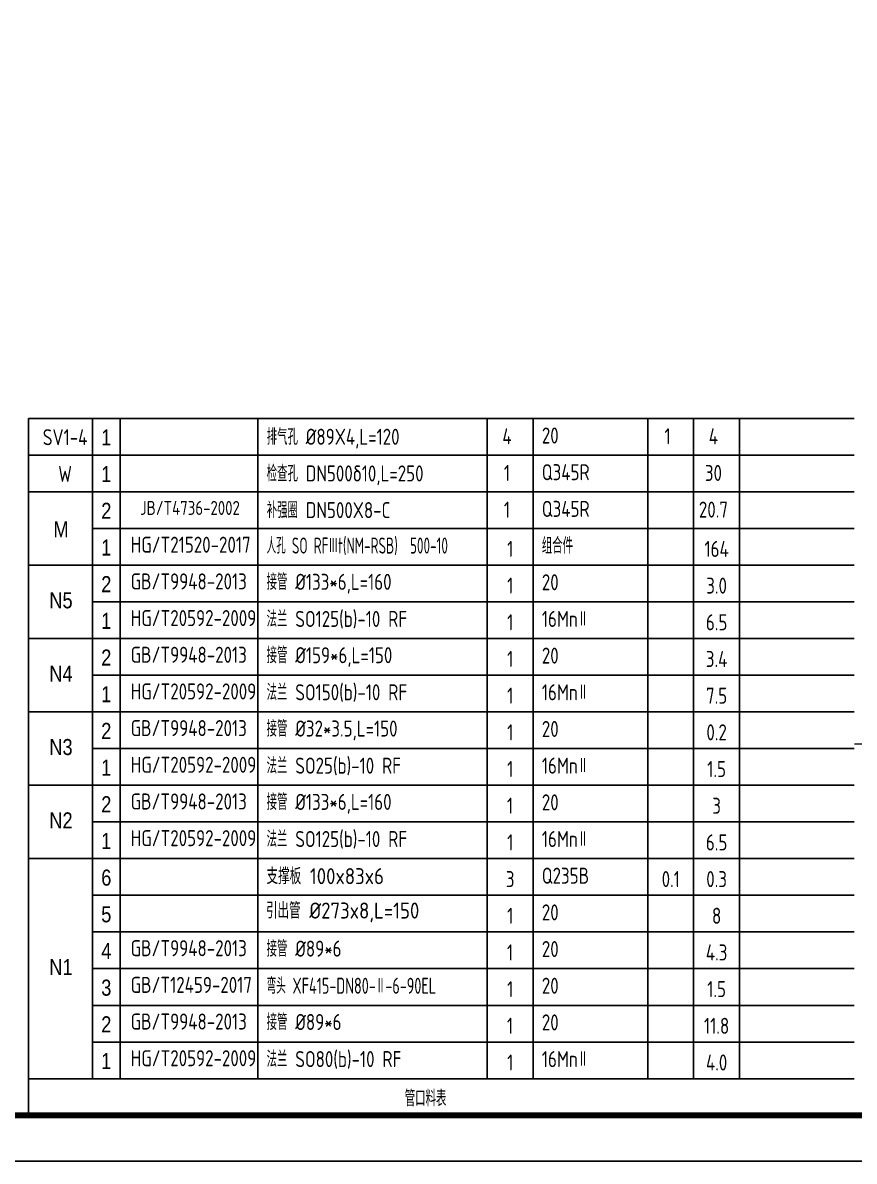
# Model space of a CAD drawing. Header units: millimetres. Extents: x 35105 to 454747, y -53554 to 1224.
# Drawn here: x 440014 to 442733, y -53554 to -49829 of the extents above; entities that cross this region are included whole.
import ezdxf
from ezdxf.enums import TextEntityAlignment as Align

# ---------------------------------------------------------------- set-up
doc = ezdxf.new("R2010")
doc.units = ezdxf.units.MM
for name, color, linetype in [('BORDER', 7, 'Continuous'), ('DIM', 6, 'Continuous'), ('TXT', 3, 'Continuous'), ('标题栏', 3, 'Continuous')]:
    doc.layers.add(name, color=color, linetype=linetype)
doc.styles.add('HZ', font='gbenor.shx', dxfattribs={"width": 0.9, "bigfont": 'gbcbig.shx'})
doc.styles.add('SBHZ', font='tcc_simp.shx', dxfattribs={"width": 0.85, "bigfont": 'tcc_hzdx.shx'})

msp = doc.modelspace()

# ---------------------------------------------------------------- linework, layer by layer
at = {"layer": 'BORDER', "color": 4, "linetype": 'Continuous', "lineweight": -3, "ltscale": 5, "const_width": 20}
msp.add_lwpolyline([(433358.56471, -53403.70516), (433358.56471, -44793.70516), (445433.56471, -44793.70516), (445433.56471, -53403.70516)], close=True, dxfattribs=at)
at = {"layer": 'DIM', "color": 0}
msp.add_lwpolyline([(445583.56471, -53553.70516), (445583.56471, -44643.70516), (432983.56471, -44643.70516), (432983.56471, -53553.70516)], close=True, dxfattribs=at)
at = {"layer": 'DIM', "color": 3, "const_width": 4.5}
msp.add_lwpolyline([(445433.39864, -52188.70516), (442733.39864, -52188.70516)], dxfattribs=at)
at = {"layer": 'TXT'}
for p, q in [((440033.00161, -53283.70516), (440033.00161, -51123.70516)), ((440242.70468, -53283.70516), (440242.70468, -51123.70516)), ((440242.70468, -51123.70516), (442733.00161, -51123.70516)), ((440333.04572, -53283.70516), (440333.04572, -51123.70516)), ((440783.00161, -53283.70516), (440783.00161, -51123.70516)), ((441533.00161, -53283.70516), (441533.00161, -51123.70516)), ((441683.00161, -53283.70516), (441683.00161, -51123.70516)), ((442058.00161, -53283.70516), (442058.00161, -51123.70516)), ((442207.92695, -53283.70516), (442207.98804, -51123.70516)), ((442358.31719, -53283.70516), (442358.00161, -51123.70516)), ((440242.70468, -51243.70516), (442733.00161, -51243.70516)), ((440242.70468, -51363.70516), (442733.00161, -51363.70516)), ((440242.70468, -51483.70516), (442733.00161, -51483.70516)), ((440242.70468, -51603.70516), (442733.00161, -51603.70516)), ((440242.70468, -51723.70516), (442733.00161, -51723.70516)), ((440242.70468, -51843.70516), (442733.00161, -51843.70516)), ((440242.70468, -51963.70516), (442733.00161, -51963.70516)), ((440032.83554, -52083.70516), (440033.00161, -52083.70516)), ((440242.70468, -52083.70516), (442733.00161, -52083.70516)), ((440242.70468, -52203.70516), (442733.00161, -52203.70516)), ((440242.70468, -52323.70516), (442733.00161, -52323.70516)), ((440242.70468, -52443.70516), (442733.00161, -52443.70516)), ((440242.70468, -52563.70516), (442733.00161, -52563.70516)), ((440242.70468, -52683.70516), (442733.00161, -52683.70516)), ((440242.70468, -52803.70516), (442733.00161, -52803.70516)), ((440242.70468, -52923.70516), (442733.00161, -52923.70516)), ((440242.70468, -53043.70516), (442733.00161, -53043.70516)), ((440242.70468, -53163.70516), (442733.00161, -53163.70516)), ((440033.00161, -53283.70516), (442733.00161, -53283.70516)), ((440033.23257, -53403.70516), (442733.39864, -53403.70516))]:
    msp.add_line(p, q, dxfattribs=at)
at = {"layer": 'TXT', "lineweight": 35}
msp.add_line((440033.00161, -53403.70516), (445433.56471, -53403.70516), dxfattribs=at)
at = {"layer": '标题栏'}
for p, q in [((440242.70468, -51123.70516), (440033.00161, -51123.70516)), ((440242.70468, -51243.70516), (440033.00161, -51243.70516)), ((440242.70468, -51363.70516), (440033.00161, -51363.70516)), ((440242.70468, -51603.70516), (440033.00161, -51603.70516)), ((440242.70468, -51843.70516), (440033.00161, -51843.70516)), ((440242.70468, -52083.70516), (440032.83554, -52083.70516)), ((440242.70468, -52323.70516), (440033.00161, -52323.70516)), ((440242.70468, -52563.70516), (440033.00161, -52563.70516)), ((440033.00161, -53283.70516), (440033.23257, -53403.70516))]:
    msp.add_line(p, q, dxfattribs=at)

# ---------------------------------------------------------------- texts
at = {"layer": 'TXT', "color": 3, "style": 'HZ', "width": 0.9}
for s, p in [('SV1-4', (440152.70468, -51184.95711)), ('4', (441597.79892, -51181.96264)), ('1', (442122.72936, -51181.96264)), ('4', (442272.76386, -51181.96264)), ('W', (440152.70468, -51304.95711)), ('1', (441597.79892, -51301.96264)), ('30', (442272.78139, -51301.96264)), ('1', (441597.79892, -51421.96264)), ('20.7', (442272.79892, -51421.96264))]:
    msp.add_text(s, height=52.5, dxfattribs=at).set_placement(p, align=Align.MIDDLE)
at = {"layer": 'TXT', "style": 'SBHZ', "width": 0.85}
for s, p in [('1', (440287.47726, -51212.08778)), ('1', (440287.47726, -51332.08778)), ('2', (440287.47726, -51452.08778)), ('M', (440139.23117, -51512.31979)), ('M', (440139.23117, -51512.31979)), ('1', (440287.47726, -51572.08778)), ('2', (440287.47726, -51692.08778)), ('N5', (440139.23117, -51744.86852)), ('1', (440287.47726, -51812.08778)), ('2', (440287.47726, -51932.08778)), ('N4', (440139.23117, -51984.86852)), ('1', (440287.47726, -52052.08778)), ('2', (440287.47726, -52172.08778)), ('N3', (440139.23117, -52224.86852)), ('1', (440287.47726, -52292.08778)), ('2', (440287.47726, -52412.08778)), ('N2', (440139.23117, -52464.86852)), ('1', (440287.47726, -52532.08778)), ('6', (440287.47726, -52652.08778)), ('5', (440287.47726, -52772.08778)), ('4', (440287.47726, -52892.08778)), ('N1', (440139.23117, -52944.86852)), ('3', (440287.47726, -53012.08778)), ('2', (440287.47726, -53132.08778)), ('1', (440287.47726, -53252.08778))]:
    msp.add_text(s, height=52.5, dxfattribs=at).set_placement(p, align=Align.CENTER)
at = {"layer": 'TXT', "style": 'HZ'}
for s, height, width, p in [('排气孔 %%C89X4,L=120', 52.5, 0.9, (440812.00603, -51209.89025)), ('20', 52.5, 0.9, (441711.72004, -51205.84099)), ('检查孔 DN500δ10,L=250', 52.5, 0.9, (440812.00603, -51329.89025)), ('Q345R', 52.5, 0.9, (441711.72004, -51325.84099)), ('JB/T4736-2002', 45.9375, 0.9, (440398.11171, -51439.37706)), ('补强圈 DN500X8-C', 52.5, 0.9, (440812.00603, -51449.89025)), ('Q345R', 52.5, 0.9, (441711.72004, -51445.84099)), ('人孔 SO RFⅢt(NM-RSB)  500-10 ', 52.5, 0.7, (440811.71974, -51565.82371)), ('组合件', 52.5, 0.9, (441711.72004, -51565.84099)), ('HG/T21520-2017', 52.5, 0.9, (440367.01239, -51563.03903)), ('GB/T9948-2013', 52.5, 0.9, (440367.01239, -51683.03903)), ('接管 %%C133*6,L=160', 52.5, 0.9, (440811.60449, -51684.47777)), ('20', 52.5, 0.9, (441711.72004, -51685.84099)), ('HG/T20592-2009', 52.5, 0.9, (440367.01239, -51803.03903)), ('法兰 SO125(b)-10 RF', 52.5, 0.9, (440811.72004, -51805.84099)), ('16MnⅡ', 52.5, 0.9, (441711.72004, -51805.84099)), ('GB/T9948-2013', 52.5, 0.9, (440367.01239, -51923.03903)), ('接管 %%C159*6,L=150', 52.5, 0.9, (440811.60449, -51924.47777)), ('20', 52.5, 0.9, (441711.72004, -51925.84099)), ('HG/T20592-2009', 52.5, 0.9, (440367.01239, -52043.03903)), ('法兰 SO150(b)-10 RF', 52.5, 0.9, (440811.72004, -52045.84099)), ('16MnⅡ', 52.5, 0.9, (441711.72004, -52045.84099)), ('GB/T9948-2013', 52.5, 0.9, (440367.01239, -52163.03903)), ('接管 %%C32*3.5,L=150', 52.5, 0.9, (440811.60449, -52164.47777)), ('20', 52.5, 0.9, (441711.72004, -52165.84099)), ('HG/T20592-2009', 52.5, 0.9, (440367.01239, -52283.03903)), ('法兰 SO25(b)-10 RF', 52.5, 0.9, (440811.72004, -52285.84099)), ('16MnⅡ', 52.5, 0.9, (441711.72004, -52285.84099)), ('GB/T9948-2013', 52.5, 0.9, (440367.01239, -52403.03903)), ('接管 %%C133*6,L=160', 52.5, 0.9, (440811.60449, -52404.47777)), ('20', 52.5, 0.9, (441711.72004, -52405.84099)), ('HG/T20592-2009', 52.5, 0.9, (440367.01239, -52523.03903)), ('法兰 SO125(b)-10 RF', 52.5, 0.9, (440811.72004, -52525.84099)), ('16MnⅡ', 52.5, 0.9, (441711.72004, -52525.84099)), ('Q235B', 52.5, 0.9, (441711.72004, -52645.84099)), ('20', 52.5, 0.9, (441711.72004, -52765.84099)), ('GB/T9948-2013', 52.5, 0.9, (440367.01239, -52883.03903)), ('接管 %%C89*6', 52.5, 0.9, (440811.60449, -52884.47777)), ('20', 52.5, 0.9, (441711.72004, -52885.84099)), ('GB/T12459-2017', 52.5, 0.9, (440367.01239, -53003.03903)), ('弯头 XF415-DN80-Ⅱ-6-90EL', 52.5, 0.75, (440811.72004, -53005.84099)), ('20', 52.5, 0.9, (441711.72004, -53005.84099)), ('GB/T9948-2013', 52.5, 0.9, (440367.01239, -53123.03903)), ('接管 %%C89*6', 52.5, 0.9, (440811.60449, -53124.47777)), ('20', 52.5, 0.9, (441711.72004, -53125.84099)), ('HG/T20592-2009', 52.5, 0.9, (440367.01239, -53243.03903)), ('法兰 SO80(b)-10 RF', 52.5, 0.9, (440811.72004, -53245.84099)), ('16MnⅡ', 52.5, 0.9, (441711.72004, -53245.84099)), ('管口料表', 52.5, 0.9, (441263.46071, -53373.97657))]:
    msp.add_text(s, height=height, dxfattribs=dict(at, width=width)).set_placement(p)
at = {"layer": 'TXT', "style": 'HZ', "width": 0.9}
for s, p in [('1', (441608.28478, -51550.61989)), ('164', (442283.25763, -51550.61989)), ('1', (441608.28478, -51670.61989)), ('3.0', (442283.25763, -51670.61989)), ('1', (441608.28478, -51790.61989)), ('6.5', (442283.25763, -51790.61989)), ('1', (441608.28478, -51910.61989)), ('3.4', (442283.24745, -51910.61989)), ('1', (441608.28478, -52030.61989)), ('7.5', (442283.25763, -52030.61989)), ('1', (441608.28478, -52150.61989)), ('0.2', (442283.25763, -52150.61989)), ('1', (441608.28478, -52270.61989)), ('1.5', (442283.23727, -52270.61989)), ('1', (441607.75351, -52390.61989)), ('3', (442283.23727, -52390.61989)), ('1', (441608.28478, -52510.61989)), ('6.5', (442283.23727, -52510.61989)), ('3', (441608.28478, -52630.61989)), ('0.1', (442133.29496, -52630.61989)), ('0.3', (442283.23727, -52630.61989)), ('1', (441608.28478, -52750.61989)), ('8', (442283.23727, -52750.61989)), ('1', (441607.75351, -52870.61989)), ('4.3', (442283.23727, -52870.61989)), ('1', (441608.28478, -52990.61989)), ('1.5', (442283.23727, -52990.61989)), ('1', (441607.75351, -53110.61989)), ('11.8', (442283.23727, -53110.61989)), ('1', (441608.28478, -53230.61989)), ('4.0', (442283.23048, -53230.61989))]:
    msp.add_text(s, height=52.5, dxfattribs=at).set_placement(p, align=Align.MIDDLE)
at = {"layer": '标题栏', "lineweight": -3, "style": 'HZ'}
for s, p in [('支撑板 100x83x6', (440811.37693, -52647.37483)), ('引出管 %%C273x8,L=150', (440809.50592, -52759.90497))]:
    msp.add_text(s, height=52.5, dxfattribs=at).set_placement(p)

doc.saveas('drawing.dxf')
